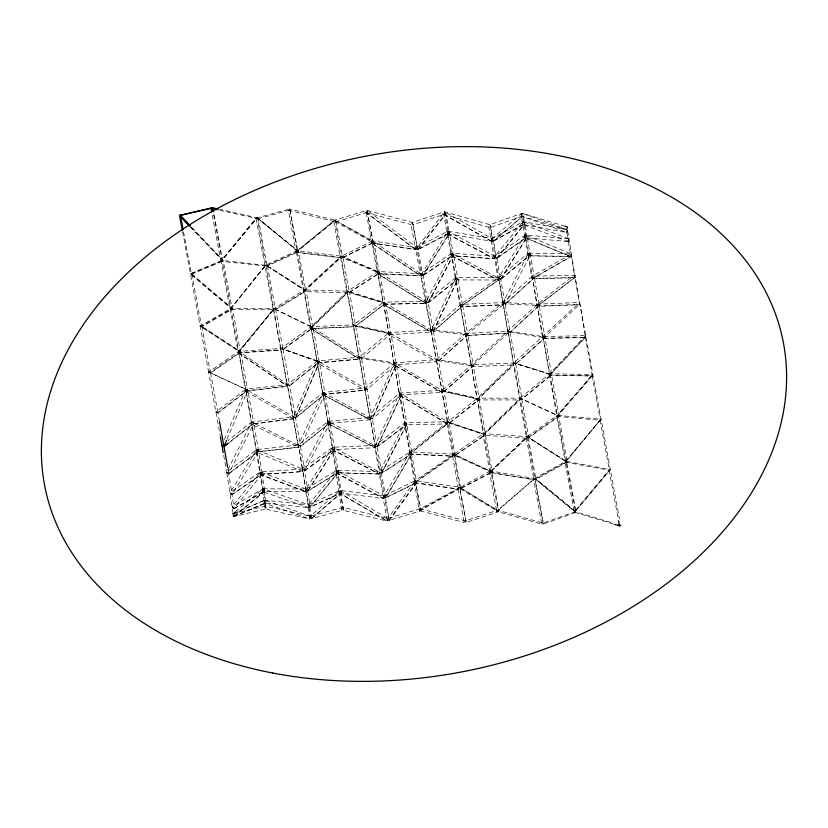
<?xml version="1.0" encoding="UTF-8"?>
<svg xmlns="http://www.w3.org/2000/svg" width="828" height="828" viewBox="0 0 828 828"><rect width="100%" height="100%" fill="white"/><g stroke="black" fill="none" stroke-linecap="round" stroke-linejoin="round"><path stroke-width="0.62" stroke-dasharray="4.14 3.1" d="M567.708 230.929L579.641 304.725L537.165 306.391L522.044 213.262L489.938 224.719L444.553 211.761L412.334 222.411L367.094 210.353L334.74 220.103L296.01 251.878L288.361 210.219L289.686 209.008L334.74 220.103L372.559 240.896L423.108 275.32L427.972 302.841L453.382 254.796L451.612 253.182L444.553 211.761L492.132 238.599L493.612 240.844L496.541 258.502L524.631 223.829L523.141 221.583L492.132 238.599L447.834 231.198L416.712 247.406L415.511 249.59L365.893 212.548L367.094 210.353L416.712 247.406L418.14 249.28L422.766 275.579L449.262 233.082L447.834 231.198L420.489 275.941L371.72 243.132L372.559 240.896L416.712 247.406L418.171 249.59L449.293 233.382L446.013 213.955L444.553 211.761L415.811 249.373L371.668 242.863L366.204 212.32L367.094 210.353L373.376 242.728L335.547 221.925L334.74 220.103L296.01 251.878M579.641 304.725L574.849 275.238L532.259 276.273L503.062 302.562L465.74 333.508L436.553 359.59L394.345 362.954L359.487 357.199L317.341 360.915L281.168 348.464L238.888 351.331L208.656 372.082L220.144 435.362M289.686 209.008L322.972 394.614L370.219 419.713L334.74 220.103L333.787 221.707L296.383 252.261L340.339 257.808L341.291 256.204L372.559 240.896L373.863 242.128L342.585 257.436L341.291 256.204L297.335 250.667L265.871 265.012L229.987 309.237L221.128 261.327L257.135 217.795L289.686 209.008L298.008 251.66L257.135 217.795L219.782 209.38M561.208 228.621L523.141 221.583L522.758 224.336L524.848 237.667L570.823 256.701L568.381 241.528L568.784 238.816L525.221 234.914L495.061 256.256L451.612 253.182L465.719 335.692L508.081 333.218L489.938 224.719L488.893 227.307L491.087 241.186L443.508 214.348L444.553 211.761L445.423 213.934L417.591 249.57L412.334 222.411L411.133 224.605L415.511 249.59M508.081 333.218L503.062 302.562L528.264 253.182L571.216 253.989L574.818 277.784L532.228 278.829L532.259 276.273L571.216 253.989L571.051 256.639L528.098 255.831L525.055 237.564L525.221 234.914L571.216 253.989L571.02 256.452L532.052 278.746L528.067 255.645L528.264 253.182L530.365 254.765L534.36 277.866L505.163 304.145L503.062 302.562L460.575 304.414L431.274 329.875L388.943 332.639L353.68 324.845L311.173 326.708L281.168 348.464L280.764 349.861L238.485 352.728L238.888 351.331L273.892 308.596L304.497 289.924L341.291 256.204L378.034 271.522L428.159 302.644L433.241 331.303L383.499 302.127L347.615 291.145L304.497 289.924L303.534 291.342L296.362 252.085L297.335 250.667L298.432 251.153L266.968 265.498L222.132 260.468L190.45 273.809L208.656 372.082L210.519 372.993L240.751 352.242L247.644 390.154L208.656 372.082L210.364 372.517L240.596 351.765L201.866 326.47L200.159 326.046L231.002 308.378L265.871 265.012L257.135 217.795L255.821 218.364L220.817 261.037L211.927 213.293M574.818 277.784L574.849 275.238C526.722 308.999 487.288 353.007 442.017 390.247L399.696 393.01L370.24 417.571L328.095 421.297L298.453 444.895L256.525 449.625L226.665 472.219L233.144 513.567L234.262 516.227L233.786 516.537L232.668 513.877L263.128 488.799L306.008 489.017L336.623 470.345L379.741 471.567L410.16 451.943L477.332 398.185L513.805 362.933L579.641 302.468L619.479 519.084M182.615 231.964L190.45 273.809L231.002 308.378L273.892 308.596L275.413 309.227L306.029 290.556L265.871 265.012L298.422 447.141L256.504 451.871L245.781 389.253L213.241 212.724M256.504 451.871L251.671 422.042L293.464 416.701L322.992 392.472L365.013 388.146L394.345 362.954L444.036 391.365L479.35 399.293L473.347 365.904L471.329 364.786L436.553 359.59L388.943 332.639L359.487 357.199L359.197 359.145L310.883 328.654L311.173 326.708L347.615 291.145L378.034 271.522L421.338 273.706L451.612 253.182L500.702 279.202L505.049 304.155L503.062 302.562L502.979 304.714L460.503 306.577L460.575 304.414L498.704 277.608L528.264 253.182L530.262 254.776L505.049 304.155M367.094 210.353L399.582 395.008L447.555 423.791L436.511 361.639L388.86 334.75L388.943 332.639L391.002 333.901L406.931 424.081L377.113 446.789L328.095 421.297L322.992 392.472L372.331 418.854L377.226 446.799L375.146 445.412L332.649 447.275L302.634 469.031L260.354 471.898L230.122 492.65L231.985 494.74L234.148 508.558L232.285 506.467L260.354 471.898L256.525 449.625L302.634 469.031L304.714 470.604L300.523 446.468L251.671 422.042L227.876 440.62M394.314 365.034L394.345 362.954L396.426 364.165L372.331 418.854L370.24 417.571L394.345 362.954L396.436 364.237L372.3 418.854L370.24 417.571L370.168 419.755L322.92 394.656L322.992 392.472L325.062 393.652L295.544 417.871L245.781 389.253L215.911 411.847L217.94 412.955L219.275 420.376M224.409 439.43L245.781 389.253L287.699 384.523L317.341 360.915L367.104 389.429L396.426 364.165L394.345 362.954L394.304 365.013L436.522 361.66L416.712 247.406L415.873 249.642L420.489 275.941M190.181 226.727L223.27 260.944L232.13 308.854L190.45 273.809L191.817 273.954L232.368 308.523L201.525 326.191L200.159 326.046L238.888 351.331L238.536 353.018L287.357 386.21L280.827 350.151L281.168 348.464L282.979 349.24L312.994 327.484L311.173 326.708L310.862 328.54L353.37 326.677L353.68 324.845L383.499 302.127L385.455 303.452L390.888 333.963L388.943 332.639L388.86 334.75L431.191 331.997L431.274 329.875L433.354 331.303L462.666 305.842L457.946 279.036L455.866 277.618L426.192 301.226L383.499 302.127L383.26 304.311L431.026 332.059L431.274 329.875L465.74 333.508L508.102 331.024L510.203 332.359L539.276 305.46L534.329 277.659L532.259 276.273L542.909 338.548L585.5 337.503L579.641 302.468L537.175 304.135L503.062 302.562L503.02 304.932L460.534 306.795L460.575 304.414L462.645 305.739L467.81 334.833L438.643 360.853L436.553 359.59L436.47 361.701L431.274 329.875L455.866 277.618L498.704 277.608L500.712 279.46L530.272 255.024L527.229 236.767L525.221 234.914L498.704 277.608L498.259 280.123L451.167 255.707L447.379 233.693L447.834 231.198L495.061 256.256L496.872 258.16L500.516 279.502L527.043 236.818L525.221 234.914L524.828 237.636L568.401 241.569L568.784 238.816L523.141 221.583L495.061 256.256L494.326 258.853L447.099 233.796L443.787 214.286L444.553 211.761M503.02 304.932L498.704 277.608L500.516 279.502M473.378 366.038L471.329 364.786L483.438 435.342L519.87 399.914L513.505 364.682L513.805 362.933L551.676 374.68L544.938 337.576L543.002 336.644L542.971 338.58L537.175 304.135L539.225 305.273L545.062 337.793L515.834 364.123L513.805 362.933L471.329 364.786L465.74 333.508L467.82 334.698L473.409 365.986L444.077 391.499L449.604 423.077L479.267 399.469L477.332 398.185L442.017 390.247L436.553 359.59L438.633 360.78L473.409 365.986L471.329 364.786L477.218 400.059L513.691 364.806L508.102 331.024L543.002 336.644L585.593 335.609L585.5 337.503M436.511 361.639L436.553 359.59L438.602 360.832L444.077 391.499L479.267 399.469M441.986 392.306L442.017 390.247L444.077 391.499L442.017 390.247L441.914 392.255L394.304 365.013M539.225 305.273L510.151 332.163L508.102 331.024L508.061 333.042L471.225 366.773L471.329 364.786L471.287 366.804L465.74 333.508L467.83 334.771L433.344 331.21L431.274 329.875L433.365 331.148L438.643 360.853M317.3 362.912L317.341 360.915L319.329 361.867L289.686 385.475L287.699 384.523L238.888 351.331L238.205 352.521L230.319 309.568L231.002 308.378L232.368 308.523M367.094 389.346L365.013 388.146L364.962 390.133L322.941 394.47L322.992 392.472L325.083 393.828L300.512 446.24L298.453 444.895L322.992 392.472L325.052 393.817L330.155 422.642L300.512 446.24L298.453 444.895L298.463 447.11L251.64 424.288M330.155 422.642L328.095 421.297L328.043 423.522L375.094 447.648L370.24 417.571L388.715 520.512L421.069 510.762L415.252 480.654L483.738 433.603L520.181 398.175L549.74 373.749L585.593 335.609L585.479 337.213L549.616 375.353L543.002 336.644L545.062 337.793L510.131 332.225L508.102 331.024L513.702 364.91L471.215 366.669M375.094 447.648L375.146 445.412L399.696 393.01L449.542 422.86L485.612 434.669L479.205 399.251L477.332 398.185L477.031 399.924L519.88 399.934L520.181 398.175L513.805 362.933L551.458 374.484L559.066 416.08L557.347 415.335L543.002 336.644L545.031 337.845M304.611 470.604L334.615 448.848L330.061 422.87L328.095 421.297L302.634 469.031L305.946 491.615L260.282 474.496L260.354 471.898L306.008 489.017L307.975 490.859L334.605 449.118L332.649 447.275L328.095 421.297L330.165 422.86L304.611 470.604L302.634 469.031L298.453 444.895L302.665 471.453L256.421 452.129L256.525 449.625L258.584 451.043L228.725 473.637L226.665 472.219L223.436 453.837M305.946 491.615L302.634 469.031L304.59 470.873L307.975 490.859M574.849 275.238L574.777 277.463L537.165 306.391L537.175 304.135L539.276 305.46L505.132 303.938L503.062 302.562L505.163 303.886L510.203 332.359M370.188 419.806L328.023 423.47L328.095 421.297L327.898 423.625L332.452 449.614L379.534 473.895L379.741 471.567L404.964 422.694L399.696 393.01L401.756 394.283L377.226 446.799M215.911 411.847L217.847 412.592L247.717 389.988L245.781 389.253L251.608 423.957L293.402 418.616L293.464 416.701L317.341 360.915L319.422 362.095L295.544 417.871L293.464 416.701L293.35 418.657L287.699 384.523L289.738 385.693L295.503 417.871L319.38 362.084L317.341 360.915L317.196 362.726L359.342 359.01L359.487 357.199L311.173 326.708L310.562 328.333L303.886 291.549L304.497 289.924L306.029 290.556M251.608 423.957L251.671 422.042L253.73 423.149L228.942 442.504M503.041 304.745L465.657 335.661L465.74 333.508L467.81 334.833M399.582 395.008L441.935 392.348L442.017 390.247L466.226 522.458L498.435 511.818L477.332 398.185L520.181 398.175L521.888 398.91L551.458 374.484M302.665 471.453L302.634 469.031L302.53 471.546L260.24 474.413L260.354 471.898L262.3 473.668L232.068 494.419L230.122 492.65L256.525 449.625L258.574 451.374L232.068 494.419M328.023 423.47L322.92 394.656L364.993 390.278L365.013 388.146L364.91 390.185L317.248 362.964L317.341 360.915L319.256 362.043L281.168 348.464L319.329 361.867M370.219 419.713L359.487 357.199L361.525 358.358L349.519 292.284L347.615 291.145L346.994 292.77L310.562 328.333M377.113 446.789L401.652 394.387L399.696 393.01L399.603 395.111L383.499 302.127L385.413 303.265L355.595 325.984L353.68 324.845L353.39 326.791L359.197 359.145M388.849 334.698L388.943 332.639M542.909 338.548L579.61 304.404L579.641 302.468M447.555 423.791L447.658 421.794L404.964 422.694L375.146 445.412L374.949 447.741L379.534 473.895M513.702 364.91L513.805 362.933L551.603 374.846L522.044 399.272L520.181 398.175L519.591 399.707L483.148 435.124L526.608 438.271L527.188 436.677L520.181 398.175L559.066 416.08M293.402 418.616L245.668 391.209L245.781 389.253L247.644 390.154M477.218 400.059L477.332 398.185L479.35 399.293M528.098 255.831L528.264 253.182L530.272 255.024M549.616 375.353L549.74 373.749L592.693 374.556L592.393 376.047L549.44 375.239L549.74 373.749L551.676 374.68M322.941 394.47L311.173 326.708L313.087 327.826L325.062 393.652M532.052 278.746L532.259 276.273L534.36 277.866M381.718 473.119L377.133 446.965L375.146 445.412L374.949 447.751L332.442 449.604L332.649 447.275L381.718 473.119L406.952 424.246L404.964 422.694L404.716 424.826L447.41 423.936L447.658 421.794L485.612 434.669M332.442 449.604L332.649 447.275L334.615 448.848M433.241 331.303L457.832 279.036L455.866 277.618L455.659 280.009L451.405 255.583L451.612 253.182L453.599 254.796L457.853 279.233L428.19 302.841L426.192 301.226L451.612 253.182L453.413 255.045L423.139 275.569L421.338 273.706L420.79 275.724L377.485 273.54L372.02 242.914L372.559 240.896L373.956 242.521L379.421 273.147L342.678 257.829L341.291 256.204L303.534 291.342M455.638 279.895L498.497 280.009L498.704 277.608L498.477 279.895L460.347 306.702L455.638 279.895L455.866 277.618L457.853 279.233M264.815 490.942L262.052 474.051L260.354 471.898L260.075 474.589L262.838 491.49L305.749 491.728L306.008 489.017L332.649 447.275L334.409 449.149L338.393 472.219L307.778 490.88L306.008 489.017L305.729 491.708L308.295 507.481L262.611 491.573L263.128 488.799L260.354 471.898L262.217 473.989L233.982 508.609L232.285 506.467L263.128 488.799L308.565 504.769L310.283 506.922L338.352 472.498L336.623 470.345L332.649 447.275L332.225 449.739L336.199 472.809L379.317 474.03L383.53 498.352L336.178 472.747L336.623 470.345L383.985 495.962L385.765 497.742L411.951 453.723L410.16 451.943L383.985 495.962L383.209 498.384L387.1 520.926L339.252 492.836L340.018 490.414L336.623 470.345L308.565 504.769L308.047 507.533L309.755 518.959L264.06 502.989L264.825 500.226L263.128 488.799L264.815 490.942L233.982 508.609M308.295 507.481L308.565 504.769L306.008 489.017L307.737 491.17L310.283 506.922M460.347 306.702L460.575 304.414L462.666 305.842M431.026 332.059L425.954 303.4L426.192 301.226L427.972 302.841M404.716 424.847L404.964 422.694L406.931 424.081M449.604 423.077L447.658 421.794L447.41 423.926L409.912 454.086L410.16 451.943L453.465 454.127L492.153 472.022L485.363 434.659L483.738 433.603L483.148 435.124M409.912 454.086L399.438 395.132L399.696 393.01L401.652 394.387L372.31 418.958L361.567 358.41L359.487 357.199L361.546 358.462L396.426 364.165L394.345 362.954L394.252 365.055L441.935 392.348M287.357 386.21L287.699 384.523L287.492 386.065L245.574 390.795L238.681 352.873L238.888 351.331L240.596 351.765M245.574 390.795L245.781 389.253L247.841 390.361L253.73 423.149M353.37 326.677L347.305 292.988L347.615 291.145L349.354 292.594L385.248 303.576L379.783 272.971L378.034 271.522L377.527 273.747L425.685 303.452L426.192 301.226L425.923 303.265L383.229 304.176L377.765 273.561L378.034 271.522L379.721 272.691L349.292 292.315L347.615 291.145L347.015 292.874L303.886 291.549L304.497 289.924L305.77 290.97L298.597 251.702L257.135 217.795L221.128 261.327L264.856 265.871M383.229 304.176L383.499 302.127L385.248 303.576M524.848 237.667L525.221 234.914L527.022 237.067L496.852 258.408L495.061 256.256L494.606 258.74L498.259 280.123M570.823 256.701L571.216 253.989M336.199 472.809L336.623 470.345L338.393 472.219M483.438 435.342L483.738 433.603L527.188 436.677L567.201 461.9L558.724 415.904L557.347 415.335L527.188 436.677L489.596 472.25L533.894 479.65L534.816 478.356L565.835 461.341L600.911 419.237L557.347 415.335L556.799 416.318L565.276 462.314L600.911 419.237L564.986 462.076L565.835 461.341L610.236 469.559L575.17 511.652L574.321 512.356L564.986 462.045L565.835 461.341L557.347 415.335L592.693 374.556L592.393 375.84L557.047 416.629L549.44 375.032L549.74 373.749L551.603 374.846M519.87 399.914L520.181 398.175L558.931 416.36L528.761 437.701L527.188 436.677L489.596 472.25M309.755 518.959L310.262 516.196L308.565 504.769L340.018 490.414L383.985 495.962L415.252 480.654L459.405 487.164L498.901 511.238L491.739 472.032L490.528 470.956L420.231 508.754L387.866 518.504L342.813 507.398L310.262 516.196L265.436 506.094L232.668 513.877L233.382 516.662L266.15 508.868L264.825 500.226L233.144 513.567L234.417 516.072L266.099 502.731L264.401 491.304L263.128 488.799L262.838 491.49L263.128 488.799L264.681 491.211L234.697 515.979L233.144 513.567M383.53 498.352L383.985 495.962L385.393 497.731L416.67 482.424L411.578 453.713L410.16 451.943L409.601 453.889L452.906 456.073L453.465 454.127L492.153 472.022M592.393 376.047L585.303 337.099L585.593 335.609M425.685 303.452L420.831 275.931L421.338 273.706L422.766 275.579M565.079 226.282L522.044 213.262L521.402 216.036L522.509 224.357L568.401 241.569M568.784 238.816L568.143 241.579L566.911 232.564L522.499 224.357L523.141 221.583L524.942 223.736L527.022 237.067M561.56 227.617L522.044 213.262L521.154 216.004L566.921 232.575L567.335 230.722L566.673 232.544L566.652 229.77M522.499 224.357L523.141 221.583L524.6 224.036L493.581 241.051L492.132 238.599L522.044 213.262L523.493 215.715L524.6 224.036M566.911 232.564L567.335 230.722M557.047 416.629L557.347 415.335L558.931 416.36M526.608 438.271L489.938 472.55L483.159 435.197L483.738 433.603L485.456 434.969L455.183 455.493L453.465 454.127L452.937 456.29L414.735 482.817L409.643 454.106L410.16 451.943L411.92 453.485L381.501 473.109L379.741 471.567L379.286 473.968L336.178 472.747M414.735 482.817L415.252 480.654L416.67 482.424M377.485 273.54L378.034 271.522L379.421 273.147M232.668 513.877L264.825 500.226L310.262 516.196L311.607 518.67L341.364 492.898L340.018 490.414L310.262 516.196L309.506 518.959L264.681 508.858L265.436 506.094L264.825 500.226L308.565 504.769L309.972 506.974L341.426 492.629L338.031 472.56L336.623 470.345L335.909 472.881L339.304 492.95L340.018 490.414L387.866 518.504L389.305 520.574L416.691 482.734L415.252 480.654L387.866 518.504L386.821 521.029L341.778 509.924L338.983 492.95L340.018 490.414L341.426 492.629M494.326 258.853L491.397 241.196L447.068 233.724L447.834 231.198L449.635 233.072L453.413 255.045M443.787 214.286L491.366 241.124L492.132 238.599L493.105 241.186L523.017 215.839L522.044 213.262M339.252 492.836L383.26 498.497L383.985 495.962L385.424 498.042L389.305 520.574M452.906 456.073L447.11 423.739L447.658 421.794L449.387 423.17L485.456 434.969M238.485 352.728L273.488 309.993L273.892 308.596L275.703 309.372L282.979 349.24M447.068 233.724L447.834 231.198L449.293 233.382M491.366 241.124L492.132 238.599L491.087 241.186M387.1 520.926L387.866 518.504M303.897 291.653L340.691 257.932L341.291 256.204L379.721 272.691M489.938 472.55L490.528 470.956L535.695 478.75L576.05 512.046L566.714 461.734L527.188 436.677L526.598 438.209L519.591 399.707M576.05 512.046L534.816 478.356L496.407 511.228L541.802 524.186L533.553 479.422L534.816 478.356L535.944 479.308L566.963 462.293L527.188 436.677L534.816 478.356L496.759 511.6L489.596 472.395L490.528 470.956L491.873 472.457L460.751 488.665L459.405 487.164L458.536 489.296L419.361 510.886L414.393 482.796L415.252 480.654L414.342 482.517L458.495 489.027L459.405 487.164L498.901 511.238M419.361 510.886L420.231 508.754L404.964 422.694L406.734 424.236L411.92 453.485M341.778 509.924L342.813 507.398L340.018 490.414L343.661 509.944L311.111 518.742L310.262 516.196M226.924 439.357L247.841 390.361M371.668 242.863L372.559 240.896L373.376 242.728M433.354 331.303L457.946 279.036M414.342 482.517L452.554 455.99L453.465 454.127L454.81 455.628L491.873 472.457M230.122 492.65L232.161 494.409L228.704 473.978L226.665 472.219L251.671 422.042L253.761 423.46L258.584 451.043M226.665 472.219L228.725 473.637L253.761 423.46L251.671 422.042L251.681 424.246L293.485 418.906L293.464 416.701L295.565 418.047L300.554 446.251M557.347 415.335L556.789 416.432L592.693 374.556M556.799 416.318L600.352 420.324L600.911 419.237M381.501 473.109L406.734 424.236M428.19 302.841L453.599 254.796M565.276 462.314L565.835 461.341L567.201 461.9M238.205 352.521L273.892 308.596L312.994 327.484M296.383 252.261L297.335 250.667L298.008 251.66M385.393 497.731L411.578 453.713M230.308 309.496L265.871 265.012L306.163 291.001L312.839 327.784L273.892 308.596L273.199 309.713L230.308 309.496L231.002 308.378L232.13 308.854M500.712 279.46L527.229 236.767M423.139 275.569L449.635 233.072M307.778 490.88L334.409 449.149M496.759 511.6L497.68 510.162L543.064 523.12L575.17 511.652L613.289 523.192M388.715 520.512L416.101 482.672M465.471 520.812L464.177 522.561L418.947 510.493L420.231 508.754L465.471 520.812L497.68 510.162L496.407 511.228M418.947 510.493L458.112 488.903L459.405 487.164L466.226 522.458M418.171 249.59L446.013 213.955M496.852 258.408L524.942 223.736M309.972 506.974L338.031 472.56M613.382 524L574.032 512.097L609.108 469.993L610.236 469.559L574.321 512.356M549.44 375.239L585.303 337.099M310.862 328.54L347.305 292.988M477.031 399.945L513.505 364.682M505.132 303.938L534.329 277.659M515.74 363.854L544.938 337.576M438.633 360.78L467.82 334.698M433.344 331.21L462.645 305.739M444.036 391.365L473.347 365.904M311.111 518.742L340.867 492.97M229.987 309.237L231.002 308.378L232.564 309.061L240.451 352.024L238.888 351.331L240.751 352.242M493.581 241.051L523.493 215.715M541.802 524.186L543.064 523.12L534.816 478.356L543.551 523.989L575.657 512.522L565.835 461.341L566.963 462.293M361.546 358.462L390.982 333.787L355.719 325.994L353.68 324.845L355.636 326.17L390.888 333.963M564.986 462.045L609.387 470.283L610.236 469.559M500.702 279.202L530.262 254.776M234.417 516.072L264.401 491.304M295.565 418.047L325.083 393.828M409.601 453.889L447.11 423.739M289.738 385.693L319.38 362.084M428.159 302.644L457.832 279.036M300.523 446.468L330.165 422.86M449.542 422.86L479.205 399.251M228.973 442.814L253.761 423.46M355.636 326.17L385.455 303.452M377.133 446.965L406.952 424.246M217.94 412.955L247.8 390.35L245.781 389.253M228.704 473.978L258.574 451.374M283.083 349.582L313.087 327.826M304.59 470.873L334.605 449.118M496.872 258.16L527.043 236.818M528.554 437.246L558.724 415.904M460.534 306.795L498.663 279.988M231.985 494.74L262.217 473.989M423.108 275.32L453.382 254.796M455.089 455.183L485.363 434.659M349.354 292.594L379.783 272.971M385.765 497.742L381.522 473.357L411.951 453.723M275.558 309.672L306.163 291.001M307.737 491.17L338.352 472.498M200.159 326.046L201.732 326.729L232.564 309.061M532.228 278.829L571.196 256.535M234.697 515.979L233.838 508.868L264.681 491.211M493.612 240.844L524.631 223.829M535.695 478.75L566.714 461.734M418.14 249.28L449.262 233.082M460.616 488.23L491.739 472.032M342.678 257.829L373.956 242.521M385.424 498.042L416.691 482.734M265.871 265.012L267.134 266.057L298.597 251.702M311.607 518.67L309.9 507.243L341.364 492.898M220.817 261.037L223.063 260.365L191.113 226.624M233.382 516.662L265.943 502.886L264.825 500.226L264.308 502.989L308.047 507.533L308.565 504.769L309.9 507.243M190.45 273.809L223.063 260.365M191.578 274.285L223.27 260.944M234.262 516.227L265.943 502.886M574.032 512.097L575.17 511.652M493.105 241.186L490.911 227.307L523.017 215.839M417.591 249.57L413.213 224.585L445.423 213.934M335.547 221.925L367.911 212.175M257.808 218.799L290.359 210.001M245.668 391.209L287.585 386.49M298.473 447.327L256.556 452.047L256.525 449.625L258.471 451.384L262.3 473.668M317.248 362.964L359.393 359.238M238.536 353.018L280.827 350.151M260.282 474.496L302.562 471.629M465.698 335.516L508.061 333.042M310.883 328.654L353.39 326.791M537.134 306.06L579.61 304.404M532.187 278.508L574.777 277.463L537.103 306.36L537.175 304.135L539.245 305.511M542.889 338.259L585.479 337.213M383.26 304.311L425.954 303.4M528.067 255.645L571.02 256.452M549.44 375.032L592.393 375.84M377.527 273.747L420.831 275.931M409.643 454.106L452.937 456.29M296.362 252.085L340.329 257.622M371.72 243.132L415.873 249.642M414.393 482.796L458.536 489.296M489.596 472.395L533.894 479.795M219.71 210.229L255.821 218.364M288.361 210.219L333.415 221.314M365.893 212.548L411.133 224.605M443.508 214.348L488.893 227.307M521.154 216.004L560.504 227.907M349.519 292.284L385.413 303.265M260.075 474.589L305.729 491.708M208.656 372.082L247.717 389.988M525.055 237.564L571.051 256.639M257.135 217.795L298.432 251.153M222.132 260.468L222.701 260.737L213.81 212.982M327.898 423.625L374.949 447.751M332.225 449.739L379.317 474.03L379.741 471.567L381.522 473.357M451.405 255.583L498.497 280.009M447.379 233.693L494.606 258.74L495.061 256.256L496.541 258.502M335.909 472.881L383.26 498.497M334.74 220.103L373.863 242.128M383.405 304.186L431.181 331.935M338.983 492.95L386.821 521.029M399.438 395.132L447.41 423.926M460.161 488.81L498.435 511.818M377.765 273.561L425.923 303.265M311.028 328.519L359.342 359.01M267.134 266.057L305.77 290.97M311.173 326.708L312.839 327.784M201.732 326.729L240.451 352.024M372.02 242.914L420.79 275.724M238.681 352.873L287.492 386.065M366.204 212.32L415.811 249.373M535.302 479.226L575.657 512.522M190.75 226.996L222.701 260.737M232.285 506.467L233.838 508.868M543.064 523.12L543.551 523.989M266.099 502.731L264.825 500.226L264.308 503L262.611 491.573M420.231 508.754L421.069 510.762M412.334 222.411L413.213 224.585M489.938 224.719L490.911 227.307M342.813 507.398L343.661 509.944M265.436 506.094L266.15 508.868M609.108 469.993L618.34 519.518M191.817 273.954L201.525 326.191M183.547 231.861L191.382 273.706M592.134 375.643L600.352 420.324M600.062 419.972L609.387 470.283M267.392 265.643L275.413 309.227M258.232 218.281L266.968 265.498M256.121 218.654L273.199 309.713M201.866 326.47L210.364 372.517M528.305 437.629L535.944 479.308M526.266 437.971L533.894 479.65M273.488 309.993L280.764 349.861M210.591 372.817L217.847 412.592M515.678 364.02L522.044 399.272M521.754 399.199L528.761 437.701M342.968 257.373L349.292 292.315M336.033 221.335L342.585 257.436M340.691 257.932L347.015 292.874M333.787 221.707L340.339 257.808M283.155 349.406L289.686 385.475M510.131 332.225L515.834 364.123M449.387 423.17L455.183 455.493M454.81 455.628L460.751 488.665M452.554 455.99L458.495 489.027M458.112 488.903L464.177 522.561M460.503 306.577L465.657 335.661M293.485 418.906L298.463 447.11M227.897 468.741L228.756 473.647M256.421 452.129L260.24 474.413M264.06 502.989L264.681 508.858M451.612 253.182L451.167 255.707L494.616 258.781L451.156 255.666L451.612 253.182"/><path stroke-width="1.24" d="M220.362 436.594L221.925 445.257L223.984 446.375L226.468 440.537M223.218 452.616L221.925 445.257L223.943 446.364L227.948 443.28M227.679 467.509L224.015 446.675L227.979 443.58M211.699 212.04L210.995 208.273L212.31 207.704L218.53 209.101M614.614 524.372L619.53 525.863L620.669 525.428L618.205 524.683M182.388 230.701L179.531 215.487L212.31 207.704L213.572 211.73M190.223 225.682L180.463 215.373L179.531 215.487L212.868 207.963M210.995 208.273L217.215 209.67M565.079 226.282L567.532 227.027L566.652 229.77L561.736 228.28M221.925 445.257L224.015 446.675M180.1 215.746L189.86 226.054M179.531 215.487L189.302 225.796M618.578 520.781L619.53 525.863M212.31 207.704L213.013 211.471M180.463 215.373L183.071 229.325M219.492 421.618L223.943 446.364M272.691 673.019A376.212 262.279 -11.1 0 0 783.236 341.902A376.212 262.279 -11.1 0 0 186.062 227.069A376.212 262.279 -11.1 0 0 272.691 673.019"/></g></svg>
